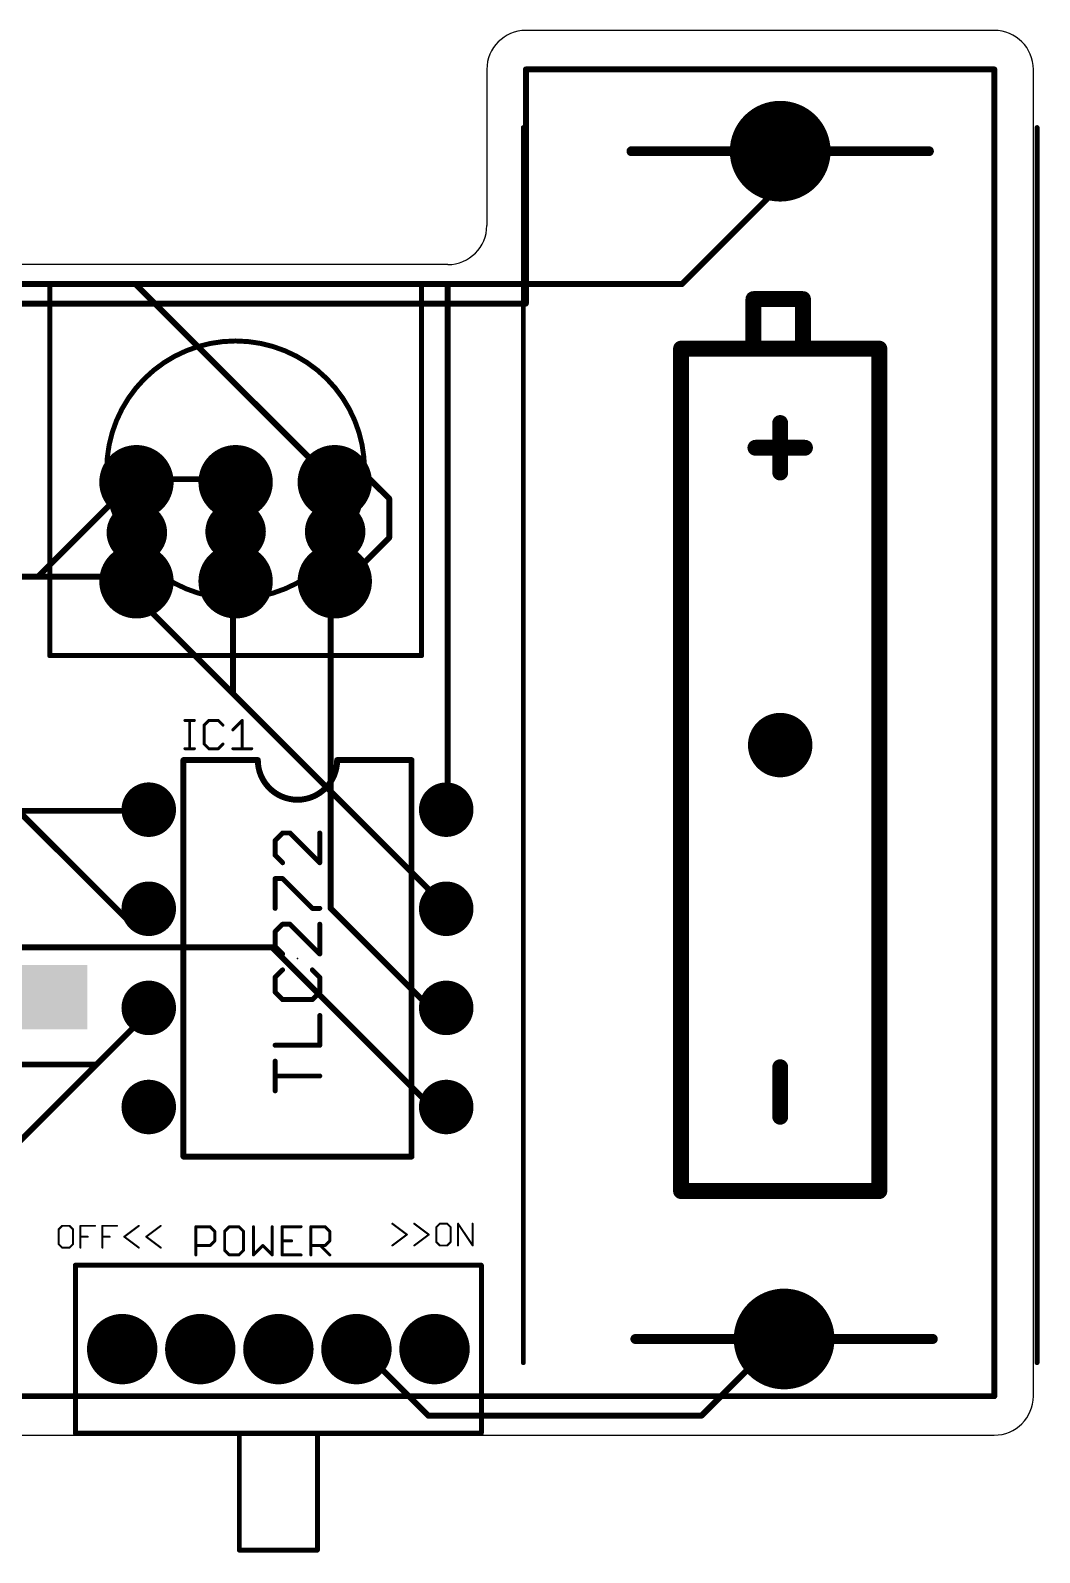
# Model space of a CAD drawing. Extents: x 0 to 63.2, y -3 to 36.
# Drawn here: x 37.31 to 63.16, y -3.01 to 36 of the extents above; entities that cross this region are included whole.
import ezdxf

# ---------------------------------------------------------------- set-up
doc = ezdxf.new("R2010")
doc.units = 0
for name, color, linetype in [('1', 22, 'CONTINUOUS'), ('16', 175, 'CONTINUOUS'), ('17', 82, 'CONTINUOUS'), ('18', 82, 'CONTINUOUS'), ('20', 7, 'CONTINUOUS'), ('21', 253, 'CONTINUOUS'), ('23', 7, 'CONTINUOUS'), ('25', 253, 'CONTINUOUS'), ('29', 253, 'CONTINUOUS'), ('30', 253, 'CONTINUOUS'), ('31', 253, 'CONTINUOUS'), ('41', 22, 'CONTINUOUS'), ('44', 253, 'CONTINUOUS'), ('51', 253, 'CONTINUOUS')]:
    doc.layers.add(name, color=color, linetype=linetype)

# ---------------------------------------------------------------- blocks, each defined once
blk = doc.blocks.new('ROUNDP')
at = {"const_width": 0.5}
blk.add_lwpolyline([(0, -0.25, 1), (0, 0.25, 1), (0, -0.25)], format="xyb", dxfattribs=at)
blk = doc.blocks.new('RECT')
blk.add_solid([(-0.5, -0.5), (0.5, -0.5), (-0.5, 0.5), (0.5, 0.5)])
blk = doc.blocks.new('ROUNDV')
at = {"const_width": 0.5}
blk.add_lwpolyline([(0, -0.25, 1), (0, 0.25, 1), (0, -0.25)], format="xyb", dxfattribs=at)

msp = doc.modelspace()

# ---------------------------------------------------------------- linework, layer by layer
at = {"layer": '1', "const_width": 0.1524}
for points in [[(62, 35), (50, 35)], [(50, 35), (50, 29)], [(62, 1), (62, 35)], [(57, 32.5), (56.515, 32.905)], [(57, 32.5), (54, 29.5)], [(48, 29.5), (31, 29.5)], [(54, 29.5), (48, 29.5)], [(48, 29.5), (48, 16.5)], [(50, 29), (1, 29)], [(37.5, 22), (40, 24.5)], [(40, 24.5), (40.025, 24.4225)], [(40.5, 24.5), (40.025, 24.4225)], [(40.5, 24.5), (42.5, 24.5)], [(42.5, 24.5), (42.565, 24.4225)], [(37.5, 22), (35.5, 22)], [(40, 22), (37.5, 22)], [(40, 22), (40.025, 21.8825)], [(40, 21.5), (40.025, 21.8825)], [(42.5, 21.5), (42.565, 21.8825)], [(40, 21.5), (42.5, 19)], [(42.5, 19), (42.5, 21.5)], [(42.5, 19), (47.5, 14)], [(48, 16.5), (47.96, 16.03)], [(47.5, 14), (47.5, 13.5)], [(47.5, 13.5), (47.96, 13.49)], [(40, 10.5), (40.34, 10.95)], [(40, 10.5), (39, 9.5)], [(39, 9.5), (35.5, 9.5)], [(1, 1), (62, 1)]]:
    msp.add_lwpolyline(points, dxfattribs=at)
at = {"layer": '1', "const_width": 0.0762}
for points in [[(50, 35.0381, 1), (50, 34.9619)], [(50.0381, 35, 1), (49.9619, 35)], [(62.0381, 35, 1), (61.9619, 35)], [(62, 34.9619, 1), (62, 35.0381)], [(56.5394, 32.9342, 1), (56.4906, 32.8758)], [(57.0269, 32.4731, 1), (56.9731, 32.5269)], [(56.9756, 32.4708, 1), (57.0244, 32.5292)], [(48, 29.5381, 1), (48, 29.4619)], [(48.0381, 29.5, 1), (47.9619, 29.5)], [(48, 29.4619, 1), (48, 29.5381)], [(53.9731, 29.5269, 1), (54.0269, 29.4731)], [(54, 29.4619, 1), (54, 29.5381)], [(49.9619, 29, 1), (50.0381, 29)], [(50, 28.9619, 1), (50, 29.0381)], [(40.0363, 24.5117, 1), (39.9637, 24.4883)], [(40.0269, 24.4731, 1), (39.9731, 24.5269)], [(40.5, 24.5381, 1), (40.5, 24.4619)], [(40.5061, 24.4624, 1), (40.4939, 24.5376)], [(42.5292, 24.5245, 1), (42.4708, 24.4755)], [(42.5, 24.4619, 1), (42.5, 24.5381)], [(40.0189, 24.4601, 1), (40.0311, 24.3849)], [(39.9887, 24.4108, 1), (40.0613, 24.4342)], [(42.5358, 24.398, 1), (42.5942, 24.447)], [(37.5, 22.0381, 1), (37.5, 21.9619)], [(37.4731, 22.0269, 1), (37.5269, 21.9731)], [(37.5, 21.9619, 1), (37.5, 22.0381)], [(40.0373, 22.0079, 1), (39.9627, 21.9921)], [(40.063, 21.88, 1), (39.987, 21.885)], [(39.9877, 21.8746, 1), (40.0623, 21.8904)], [(40, 21.9619, 1), (40, 22.0381)], [(42.6026, 21.8761, 1), (42.5274, 21.8889)], [(39.962, 21.5025, 1), (40.038, 21.4975)], [(40.0269, 21.5269, 1), (39.9731, 21.4731)], [(42.5381, 21.5, 1), (42.4619, 21.5)], [(42.4624, 21.5064, 1), (42.5376, 21.4936)], [(42.4619, 19, 1), (42.5381, 19)], [(42.5269, 19.0269, 1), (42.4731, 18.9731)], [(42.4731, 18.9731, 1), (42.5269, 19.0269)], [(47.9619, 16.5, 1), (48.0381, 16.5)], [(48.038, 16.4968, 1), (47.962, 16.5032)], [(47.922, 16.0332, 1), (47.998, 16.0268)], [(47.5381, 14, 1), (47.4619, 14)], [(47.4731, 13.9731, 1), (47.5269, 14.0269)], [(47.5008, 13.5381, 1), (47.4992, 13.4619)], [(47.4619, 13.5, 1), (47.5381, 13.5)], [(47.9592, 13.4519, 1), (47.9608, 13.5281)], [(40.3704, 10.927, 1), (40.3096, 10.973)], [(39.9696, 10.523, 1), (40.0304, 10.477)], [(40.0269, 10.4731, 1), (39.9731, 10.5269)], [(38.9731, 9.5269, 1), (39.0269, 9.4731)], [(39, 9.4619, 1), (39, 9.5381)], [(61.9619, 1, 1), (62.0381, 1)], [(62, 0.9619, 1), (62, 1.0381)]]:
    msp.add_lwpolyline(points, format="xyb", dxfattribs=at)
at = {"layer": '16', "const_width": 0.1524}
for points in [[(62, 35), (50, 35)], [(50, 35), (50, 29)], [(62, 1), (62, 35)], [(40, 29.5), (27.5, 29.5)], [(44.5, 25), (40, 29.5)], [(50, 29), (1, 29)], [(45, 24.5), (44.5, 25)], [(44.5, 25), (45.5, 25)], [(44.5, 25), (45.105, 24.4225)], [(45.5, 25), (46.5, 24)], [(45, 24.5), (45.105, 24.4225)], [(46.5, 24), (46.5, 23)], [(46.5, 23), (45.5, 22)], [(45, 21.5), (45.105, 21.8825)], [(45.5, 22), (45.105, 21.8825)], [(45, 21.5), (45, 13.5)], [(40, 13), (37, 16)], [(37, 16), (40, 16)], [(40, 16), (40.34, 16.03)], [(40, 13), (40.34, 13.49)], [(45, 13.5), (47.5, 11)], [(43.5, 12.5), (19, 12.5)], [(47.5, 8.5), (43.5, 12.5)], [(40, 10.5), (40.34, 10.95)], [(47.5, 11), (47.96, 10.95)], [(40, 10.5), (31, 1.5)], [(47.5, 8.5), (47.96, 8.41)], [(56.5, 2.5), (54.5, 0.5)], [(56.5, 2.5), (56.615, 2.465)], [(46, 2), (45.66, 2.205)], [(47.5, 0.5), (46, 2)], [(1, 1), (62, 1)], [(54.5, 0.5), (47.5, 0.5)]]:
    msp.add_lwpolyline(points, dxfattribs=at)
at = {"layer": '16', "const_width": 0.0762}
for points in [[(50, 35.0381, 1), (50, 34.9619)], [(50.0381, 35, 1), (49.9619, 35)], [(62.0381, 35, 1), (61.9619, 35)], [(62, 34.9619, 1), (62, 35.0381)], [(40.0269, 29.5269, 1), (39.9731, 29.4731)], [(40, 29.4619, 1), (40, 29.5381)], [(49.9619, 29, 1), (50.0381, 29)], [(50, 28.9619, 1), (50, 29.0381)], [(44.5, 25.0381, 1), (44.5, 24.9619)], [(44.5263, 25.0276, 1), (44.4737, 24.9724)], [(44.5269, 25.0269, 1), (44.4731, 24.9731)], [(44.4731, 24.9731, 1), (44.5269, 25.0269)], [(45.5269, 25.0269, 1), (45.4731, 24.9731)], [(45.5, 24.9619, 1), (45.5, 25.0381)], [(45.0226, 24.5307, 1), (44.9774, 24.4693)], [(44.9731, 24.4731, 1), (45.0269, 24.5269)], [(45.0787, 24.3949, 1), (45.1313, 24.4501)], [(45.0824, 24.3918, 1), (45.1276, 24.4532)], [(46.5381, 24, 1), (46.4619, 24)], [(46.4731, 23.9731, 1), (46.5269, 24.0269)], [(46.4619, 23, 1), (46.5381, 23)], [(46.5269, 22.9731, 1), (46.4731, 23.0269)], [(45.0941, 21.919, 1), (45.1159, 21.846)], [(45.1417, 21.8724, 1), (45.0683, 21.8926)], [(45.4731, 22.0269, 1), (45.5269, 21.9731)], [(45.5109, 21.9635, 1), (45.4891, 22.0365)], [(45.0381, 21.5, 1), (44.9619, 21.5)], [(44.9633, 21.5101, 1), (45.0367, 21.4899)], [(39.9967, 16.038, 1), (40.0033, 15.962)], [(40, 15.9619, 1), (40, 16.0381)], [(40.3433, 15.992, 1), (40.3367, 16.068)], [(40.3713, 13.4683, 1), (40.3087, 13.5117)], [(44.9619, 13.5, 1), (45.0381, 13.5)], [(45.0269, 13.5269, 1), (44.9731, 13.4731)], [(39.9687, 13.0217, 1), (40.0313, 12.9783)], [(39.9731, 12.9731, 1), (40.0269, 13.0269)], [(43.5269, 12.5269, 1), (43.4731, 12.4731)], [(43.5, 12.4619, 1), (43.5, 12.5381)], [(40.3704, 10.927, 1), (40.3096, 10.973)], [(47.5041, 11.0379, 1), (47.4959, 10.9621)], [(47.4731, 10.9731, 1), (47.5269, 11.0269)], [(47.9559, 10.9121, 1), (47.9641, 10.9879)], [(39.9696, 10.523, 1), (40.0304, 10.477)], [(40.0269, 10.4731, 1), (39.9731, 10.5269)], [(47.5073, 8.5374, 1), (47.4927, 8.4626)], [(47.4731, 8.4731, 1), (47.5269, 8.5269)], [(47.9527, 8.3726, 1), (47.9673, 8.4474)], [(56.5111, 2.5364, 1), (56.4889, 2.4636)], [(56.5269, 2.4731, 1), (56.4731, 2.5269)], [(56.6039, 2.4286, 1), (56.6261, 2.5014)], [(45.6797, 2.2376, 1), (45.6403, 2.1724)], [(46.0269, 2.0269, 1), (45.9731, 1.9731)], [(45.9803, 1.9674, 1), (46.0197, 2.0326)], [(61.9619, 1, 1), (62.0381, 1)], [(62, 0.9619, 1), (62, 1.0381)], [(47.5, 0.5381, 1), (47.5, 0.4619)], [(47.4731, 0.4731, 1), (47.5269, 0.5269)], [(54.4731, 0.5269, 1), (54.5269, 0.4731)], [(54.5, 0.4619, 1), (54.5, 0.5381)]]:
    msp.add_lwpolyline(points, format="xyb", dxfattribs=at)
at = {"layer": '20'}
for p, q in [((62, 36), (50, 36)), ((49, 35), (49, 31)), ((63, 1), (63, 35)), ((48, 30), (1, 30)), ((1, 0), (62, 0))]:
    msp.add_line(p, q, dxfattribs=at)
msp.add_circle((56.515, 17.685), 0.762, dxfattribs=at)
for centre, start, end in [((50, 35), 90, 180), ((62, 35), 0, 90), ((48, 31), 270, 0), ((62, 1), 270, 0)]:
    msp.add_arc(centre, 1, start, end, dxfattribs=at)
at = {"layer": '21'}
for points, const_width in [([(37.8343, 29.5025, 1), (37.7707, 29.5025)], 0.0635), ([(37.8025, 29.5343, 1), (37.8025, 29.4708)], 0.0635), ([(47.3593, 29.5025, 1), (47.2957, 29.5025)], 0.0635), ([(47.3275, 29.4708, 1), (47.3275, 29.5343)], 0.0635), ([(55.8292, 29.2166, 1), (55.8292, 29.0134)], 0.2032), ([(55.9308, 29.115, 1), (55.7276, 29.115)], 0.2032), ([(57.2008, 29.115, 1), (56.9976, 29.115)], 0.2032), ([(57.0992, 29.0134, 1), (57.0992, 29.2166)], 0.2032), ([(42.565, 21.438, 1), (42.565, 28.042, 1), (42.565, 21.438)], 0.127), ([(53.975, 27.9466, 1), (53.975, 27.7434)], 0.2032), ([(54.0766, 27.845, 1), (53.8734, 27.845)], 0.2032), ([(55.8292, 27.9466, 1), (55.8292, 27.7434)], 0.2032), ([(55.7276, 27.845, 1), (55.9308, 27.845)], 0.2032), ([(55.8292, 27.7434, 1), (55.8292, 27.9466)], 0.2032), ([(57.0992, 27.9466, 1), (57.0992, 27.7434)], 0.2032), ([(56.9976, 27.845, 1), (57.2008, 27.845)], 0.2032), ([(57.0992, 27.7434, 1), (57.0992, 27.9466)], 0.2032), ([(59.1566, 27.845, 1), (58.9534, 27.845)], 0.2032), ([(59.055, 27.7434, 1), (59.055, 27.9466)], 0.2032), ([(56.6166, 25.94, 1), (56.4134, 25.94)], 0.2032), ([(55.88, 25.4066, 1), (55.88, 25.2034)], 0.2032), ([(57.15, 25.2034, 1), (57.15, 25.4066)], 0.2032), ([(56.4134, 24.67, 1), (56.6166, 24.67)], 0.2032), ([(37.7707, 19.9775, 1), (37.8343, 19.9775)], 0.0635), ([(37.8025, 20.0093, 1), (37.8025, 19.9458)], 0.0635), ([(47.2957, 19.9775, 1), (47.3593, 19.9775)], 0.0635), ([(47.3275, 19.9458, 1), (47.3275, 20.0093)], 0.0635), ([(41.2671, 17.3, 1), (41.1909, 17.3)], 0.0762), ([(41.229, 17.3381, 1), (41.229, 17.2619)], 0.0762), ([(43.134, 17.3, 1), (45.166, 17.3)], 0.1524), ([(43.1721, 17.3, 1), (43.0959, 17.3)], 0.0762), ([(43.134, 17.2619, 1), (43.134, 17.3381)], 0.0762), ([(45.166, 17.3381, 1), (45.166, 17.2619)], 0.0762), ([(45.2041, 17.3, 1), (45.1279, 17.3)], 0.0762), ([(47.1091, 17.3, 1), (47.0329, 17.3)], 0.0762), ([(47.071, 17.2619, 1), (47.071, 17.3381)], 0.0762), ([(56.6166, 9.43, 1), (56.4134, 9.43)], 0.2032), ([(56.4134, 8.16, 1), (56.6166, 8.16)], 0.2032), ([(41.229, 7.1781, 1), (41.229, 7.1019)], 0.0762), ([(41.1909, 7.14, 1), (41.2671, 7.14)], 0.0762), ([(47.0329, 7.14, 1), (47.1091, 7.14)], 0.0762), ([(47.071, 7.1019, 1), (47.071, 7.1781)], 0.0762), ([(53.975, 6.3566, 1), (53.975, 6.1534)], 0.2032), ([(53.8734, 6.255, 1), (54.0766, 6.255)], 0.2032), ([(58.9534, 6.255, 1), (59.1566, 6.255)], 0.2032), ([(59.055, 6.1534, 1), (59.055, 6.3566)], 0.2032)]:
    msp.add_lwpolyline(points, format="xyb", dxfattribs=dict(at, const_width=const_width))
for points, const_width in [([(47.3275, 29.5025), (37.8025, 29.5025)], 0.127), ([(37.8025, 29.5025), (37.8025, 19.9775)], 0.127), ([(47.3275, 19.9775), (47.3275, 29.5025)], 0.127), ([(57.0992, 29.115), (55.8292, 29.115)], 0.4064), ([(55.8292, 29.115), (55.8292, 27.845)], 0.4064), ([(57.0992, 27.845), (57.0992, 29.115)], 0.4064), ([(55.8292, 27.845), (53.975, 27.845)], 0.4064), ([(53.975, 27.845), (53.975, 6.255)], 0.4064), ([(57.0992, 27.845), (55.8292, 27.845)], 0.4064), ([(59.055, 27.845), (57.0992, 27.845)], 0.4064), ([(59.055, 6.255), (59.055, 27.845)], 0.4064), ([(56.515, 24.67), (56.515, 25.94)], 0.4064), ([(57.15, 25.305), (55.88, 25.305)], 0.4064), ([(37.8025, 19.9775), (47.3275, 19.9775)], 0.127), ([(41.229, 17.3), (41.229, 7.14)], 0.1524), ([(41.229, 17.3), (43.134, 17.3)], 0.1524), ([(47.071, 17.3), (45.166, 17.3)], 0.1524), ([(47.071, 7.14), (47.071, 17.3)], 0.1524), ([(56.515, 8.16), (56.515, 9.43)], 0.4064), ([(47.071, 7.14), (41.229, 7.14)], 0.1524), ([(53.975, 6.255), (59.055, 6.255)], 0.4064)]:
    msp.add_lwpolyline(points, dxfattribs=dict(at, const_width=const_width))
at = {"layer": '23'}
for p in [(42.565, 24.74), (56.515, 17.685), (44.15, 12.22), (39.66, 2.205)]:
    msp.add_point(p, dxfattribs=at)
at = {"layer": '25'}
for points, const_width in [([(41.2671, 18.3165), (41.5086, 18.3165)], 0.0762), ([(41.3878, 17.5921), (41.3878, 18.3165)], 0.0762), ([(41.8789, 18.3165), (41.7582, 18.1958)], 0.0762), ([(42.1204, 18.3165), (41.8789, 18.3165)], 0.0762), ([(42.2411, 18.1958), (42.1204, 18.3165)], 0.0762), ([(42.4948, 18.075), (42.7363, 18.3165)], 0.0762), ([(42.7363, 18.3165), (42.7363, 17.5921)], 0.0762), ([(41.7582, 18.1958), (41.7582, 17.7128)], 0.0762), ([(41.2671, 17.5921), (41.5086, 17.5921)], 0.0762), ([(41.7582, 17.7128), (41.8789, 17.5921)], 0.0762), ([(41.8789, 17.5921), (42.1204, 17.5921)], 0.0762), ([(42.1204, 17.5921), (42.2411, 17.7128)], 0.0762), ([(42.4948, 17.5921), (42.9778, 17.5921)], 0.0762), ([(43.7682, 15.4327), (43.5775, 15.2421)], 0.127), ([(43.5775, 15.2421), (43.5775, 14.8608)], 0.127), ([(43.9589, 15.4327), (43.7682, 15.4327)], 0.127), ([(44.7215, 14.6701), (43.9589, 15.4327)], 0.127), ([(44.7215, 15.4327), (44.7215, 14.6701)], 0.127), ([(43.5775, 14.8608), (43.7682, 14.6701)], 0.127), ([(43.5775, 13.5007), (43.5775, 14.2633)], 0.127), ([(43.5775, 14.2633), (43.7682, 14.2633)], 0.127), ([(43.7682, 14.2633), (44.5308, 13.5007)], 0.127), ([(44.5308, 13.5007), (44.7215, 13.5007)], 0.127), ([(43.7682, 13.0939), (43.5775, 12.9033)], 0.127), ([(43.5775, 12.9033), (43.5775, 12.522)], 0.127), ([(43.9589, 13.0939), (43.7682, 13.0939)], 0.127), ([(44.7215, 12.3313), (43.9589, 13.0939)], 0.127), ([(44.7215, 13.0939), (44.7215, 12.3313)], 0.127), ([(43.5775, 12.522), (43.7682, 12.3313)], 0.127), ([(43.7682, 11.9245), (43.5775, 11.7339)], 0.127), ([(43.5775, 11.7339), (43.5775, 11.3526)], 0.127), ([(44.7215, 11.7339), (44.5308, 11.9245)], 0.127), ([(44.7215, 11.3526), (44.7215, 11.7339)], 0.127), ([(43.5775, 11.3526), (43.7682, 11.1619)], 0.127), ([(44.5308, 11.1619), (44.7215, 11.3526)], 0.127), ([(43.7682, 11.1619), (44.5308, 11.1619)], 0.127), ([(44.7215, 9.9925), (44.7215, 10.7552)], 0.127), ([(43.5775, 9.9925), (44.7215, 9.9925)], 0.127), ([(43.5775, 8.8231), (43.5775, 9.5858)], 0.127), ([(44.7215, 9.2044), (43.5775, 9.2044)], 0.127), ([(38.1221, 5.3649), (38.0288, 5.2717)], 0.0508), ([(38.0288, 5.2717), (38.0288, 4.8988)], 0.0508), ([(38.3085, 5.3649), (38.1221, 5.3649)], 0.0508), ([(38.4017, 5.2717), (38.3085, 5.3649)], 0.0508), ([(38.4017, 4.8988), (38.4017, 5.2717)], 0.0508), ([(38.5902, 4.8056), (38.5902, 5.3649)], 0.0508), ([(38.5902, 5.3649), (38.963, 5.3649)], 0.0508), ([(38.5902, 5.0852), (38.7766, 5.0852)], 0.0508), ([(39.1515, 4.8056), (39.1515, 5.3649)], 0.0508), ([(39.1515, 5.3649), (39.5243, 5.3649)], 0.0508), ([(39.1515, 5.0852), (39.3379, 5.0852)], 0.0508), ([(40.0856, 5.3649), (39.7128, 5.0852)], 0.0508), ([(39.7128, 5.0852), (40.0856, 4.8056)], 0.0508), ([(40.6469, 5.3649), (40.2741, 5.0852)], 0.0508), ([(40.2741, 5.0852), (40.6469, 4.8056)], 0.0508), ([(41.5481, 4.6181), (41.5481, 5.3425)], 0.0762), ([(41.5481, 5.3425), (41.9103, 5.3425)], 0.0762), ([(41.9103, 5.3425), (42.031, 5.2218)], 0.0762), ([(42.031, 5.2218), (42.031, 4.9803)], 0.0762), ([(42.4055, 5.3425), (42.2847, 5.2218)], 0.0762), ([(42.2847, 5.2218), (42.2847, 4.7388)], 0.0762), ([(42.6469, 5.3425), (42.4055, 5.3425)], 0.0762), ([(42.7677, 5.2218), (42.6469, 5.3425)], 0.0762), ([(42.7677, 4.7388), (42.7677, 5.2218)], 0.0762), ([(43.0214, 5.3425), (43.0214, 4.6181)], 0.0762), ([(43.5043, 4.6181), (43.5043, 5.3425)], 0.0762), ([(44.2409, 5.3425), (43.758, 5.3425)], 0.0762), ([(43.758, 5.3425), (43.758, 4.6181)], 0.0762), ([(44.4946, 4.6181), (44.4946, 5.3425)], 0.0762), ([(44.4946, 5.3425), (44.8568, 5.3425)], 0.0762), ([(44.8568, 5.3425), (44.9776, 5.2218)], 0.0762), ([(44.9776, 5.2218), (44.9776, 4.9803)], 0.0762), ([(46.5802, 5.4199), (46.953, 5.1402)], 0.0508), ([(46.953, 5.1402), (46.5802, 4.8606)], 0.0508), ([(47.1415, 5.4199), (47.5143, 5.1402)], 0.0508), ([(47.5143, 5.1402), (47.1415, 4.8606)], 0.0508), ([(47.796, 5.4199), (47.7028, 5.3267)], 0.0508), ([(47.7028, 5.3267), (47.7028, 4.9538)], 0.0508), ([(47.9824, 5.4199), (47.796, 5.4199)], 0.0508), ([(48.0756, 5.3267), (47.9824, 5.4199)], 0.0508), ([(48.0756, 4.9538), (48.0756, 5.3267)], 0.0508), ([(48.2641, 4.8606), (48.2641, 5.4199)], 0.0508), ([(48.2641, 5.4199), (48.6369, 4.8606)], 0.0508), ([(48.6369, 4.8606), (48.6369, 5.4199)], 0.0508), ([(38.0288, 4.8988), (38.1221, 4.8056)], 0.0508), ([(38.1221, 4.8056), (38.3085, 4.8056)], 0.0508), ([(38.3085, 4.8056), (38.4017, 4.8988)], 0.0508), ([(41.9103, 4.8596), (41.5481, 4.8596)], 0.0762), ([(42.031, 4.9803), (41.9103, 4.8596)], 0.0762), ([(42.2847, 4.7388), (42.4055, 4.6181)], 0.0762), ([(42.6469, 4.6181), (42.7677, 4.7388)], 0.0762), ([(43.0214, 4.6181), (43.2628, 4.8596)], 0.0762), ([(43.2628, 4.8596), (43.5043, 4.6181)], 0.0762), ([(43.758, 4.9803), (43.9995, 4.9803)], 0.0762), ([(44.8568, 4.8596), (44.4946, 4.8596)], 0.0762), ([(44.7361, 4.8596), (44.9776, 4.6181)], 0.0762), ([(44.9776, 4.9803), (44.8568, 4.8596)], 0.0762), ([(47.7028, 4.9538), (47.796, 4.8606)], 0.0508), ([(47.796, 4.8606), (47.9824, 4.8606)], 0.0508), ([(47.9824, 4.8606), (48.0756, 4.9538)], 0.0508), ([(48.86, 4.355), (38.46, 4.355)], 0.127), ([(38.46, 4.355), (38.46, 0.055)], 0.127), ([(42.4055, 4.6181), (42.6469, 4.6181)], 0.0762), ([(43.758, 4.6181), (44.2409, 4.6181)], 0.0762), ([(48.86, 0.055), (48.86, 4.355)], 0.127), ([(38.46, 0.055), (42.66, 0.055)], 0.127), ([(42.66, 0.055), (44.66, 0.055)], 0.127), ([(42.66, 0.055), (42.66, -2.945)], 0.127), ([(44.66, 0.055), (48.86, 0.055)], 0.127), ([(44.66, -2.945), (44.66, 0.055)], 0.127), ([(42.66, -2.945), (44.66, -2.945)], 0.127)]:
    msp.add_lwpolyline(points, dxfattribs=dict(at, const_width=const_width))
for points, const_width in [([(41.2671, 18.3356, 1), (41.2671, 18.2975)], 0.0381), ([(41.4069, 18.3165, 1), (41.3688, 18.3165)], 0.0381), ([(41.5086, 18.2975, 1), (41.5086, 18.3356)], 0.0381), ([(41.8789, 18.3356, 1), (41.8789, 18.2975)], 0.0381), ([(41.8924, 18.303, 1), (41.8654, 18.33)], 0.0381), ([(42.1339, 18.33, 1), (42.1069, 18.303)], 0.0381), ([(42.1204, 18.2975, 1), (42.1204, 18.3356)], 0.0381), ([(42.7553, 18.3165, 1), (42.7172, 18.3165)], 0.0381), ([(42.7498, 18.303, 1), (42.7228, 18.33)], 0.0381), ([(41.7772, 18.1958, 1), (41.7391, 18.1958)], 0.0381), ([(41.7447, 18.2093, 1), (41.7717, 18.1823)], 0.0381), ([(42.2277, 18.1823, 1), (42.2546, 18.2093)], 0.0381), ([(42.4813, 18.0885, 1), (42.5083, 18.0616)], 0.0381), ([(41.2671, 17.6112, 1), (41.2671, 17.5731)], 0.0381), ([(41.3688, 17.5921, 1), (41.4069, 17.5921)], 0.0381), ([(41.5086, 17.5731, 1), (41.5086, 17.6112)], 0.0381), ([(41.7717, 17.7263, 1), (41.7447, 17.6994)], 0.0381), ([(41.7391, 17.7128, 1), (41.7772, 17.7128)], 0.0381), ([(41.8789, 17.6112, 1), (41.8789, 17.5731)], 0.0381), ([(41.8654, 17.5786, 1), (41.8924, 17.6056)], 0.0381), ([(42.1069, 17.6056, 1), (42.1339, 17.5786)], 0.0381), ([(42.1204, 17.5731, 1), (42.1204, 17.6112)], 0.0381), ([(42.2546, 17.6994, 1), (42.2277, 17.7263)], 0.0381), ([(42.4948, 17.6112, 1), (42.4948, 17.5731)], 0.0381), ([(42.7172, 17.5921, 1), (42.7553, 17.5921)], 0.0381), ([(42.9778, 17.5731, 1), (42.9778, 17.6112)], 0.0381), ([(43.6093, 15.2421, 1), (43.5458, 15.2421)], 0.0635), ([(43.5551, 15.2645, 1), (43.6, 15.2196)], 0.0635), ([(43.7682, 15.4645, 1), (43.7682, 15.401)], 0.0635), ([(43.7906, 15.4103, 1), (43.7457, 15.4552)], 0.0635), ([(43.9813, 15.4552, 1), (43.9364, 15.4103)], 0.0635), ([(43.9589, 15.401, 1), (43.9589, 15.4645)], 0.0635), ([(44.7533, 15.4327, 1), (44.6897, 15.4327)], 0.0635), ([(43.5458, 14.8608, 1), (43.6093, 14.8608)], 0.0635), ([(43.6, 14.8832, 1), (43.5551, 14.8383)], 0.0635), ([(43.7457, 14.6476, 1), (43.7906, 14.6925)], 0.0635), ([(44.6897, 14.6701, 1), (44.7533, 14.6701)], 0.0635), ([(44.699, 14.6476, 1), (44.744, 14.6925)], 0.0635), ([(43.6093, 14.2633, 1), (43.5458, 14.2633)], 0.0635), ([(43.5775, 14.2951, 1), (43.5775, 14.2316)], 0.0635), ([(43.7906, 14.2858, 1), (43.7457, 14.2409)], 0.0635), ([(43.7682, 14.2316, 1), (43.7682, 14.2951)], 0.0635), ([(43.5458, 13.5007, 1), (43.6093, 13.5007)], 0.0635), ([(44.5308, 13.5324, 1), (44.5308, 13.4689)], 0.0635), ([(44.5084, 13.4782, 1), (44.5533, 13.5231)], 0.0635), ([(44.7215, 13.4689, 1), (44.7215, 13.5324)], 0.0635), ([(43.6093, 12.9033, 1), (43.5458, 12.9033)], 0.0635), ([(43.5551, 12.9257, 1), (43.6, 12.8808)], 0.0635), ([(43.7682, 13.1257, 1), (43.7682, 13.0622)], 0.0635), ([(43.7906, 13.0715, 1), (43.7457, 13.1164)], 0.0635), ([(43.9813, 13.1164, 1), (43.9364, 13.0715)], 0.0635), ([(43.9589, 13.0622, 1), (43.9589, 13.1257)], 0.0635), ([(44.7533, 13.0939, 1), (44.6897, 13.0939)], 0.0635), ([(43.5458, 12.522, 1), (43.6093, 12.522)], 0.0635), ([(43.6, 12.5444, 1), (43.5551, 12.4995)], 0.0635), ([(43.7457, 12.3088, 1), (43.7906, 12.3537)], 0.0635), ([(44.6897, 12.3313, 1), (44.7533, 12.3313)], 0.0635), ([(44.699, 12.3088, 1), (44.744, 12.3537)], 0.0635), ([(43.6093, 11.7339, 1), (43.5458, 11.7339)], 0.0635), ([(43.5551, 11.7563, 1), (43.6, 11.7114)], 0.0635), ([(43.7906, 11.9021, 1), (43.7457, 11.947)], 0.0635), ([(44.5533, 11.947, 1), (44.5084, 11.9021)], 0.0635), ([(44.7533, 11.7339, 1), (44.6897, 11.7339)], 0.0635), ([(44.699, 11.7114, 1), (44.744, 11.7563)], 0.0635), ([(43.5458, 11.3526, 1), (43.6093, 11.3526)], 0.0635), ([(43.6, 11.375, 1), (43.5551, 11.3301)], 0.0635), ([(44.6897, 11.3526, 1), (44.7533, 11.3526)], 0.0635), ([(44.744, 11.3301, 1), (44.699, 11.375)], 0.0635), ([(43.7682, 11.1936, 1), (43.7682, 11.1301)], 0.0635), ([(43.7457, 11.1394, 1), (43.7906, 11.1843)], 0.0635), ([(44.5084, 11.1843, 1), (44.5533, 11.1394)], 0.0635), ([(44.5308, 11.1301, 1), (44.5308, 11.1936)], 0.0635), ([(44.7533, 10.7552, 1), (44.6897, 10.7552)], 0.0635), ([(43.5775, 10.0243, 1), (43.5775, 9.9607)], 0.0635), ([(44.6897, 9.9925, 1), (44.7533, 9.9925)], 0.0635), ([(44.7215, 9.9607, 1), (44.7215, 10.0243)], 0.0635), ([(43.6093, 9.5858, 1), (43.5458, 9.5858)], 0.0635), ([(43.5775, 9.2362, 1), (43.5775, 9.1727)], 0.0635), ([(44.7215, 9.1727, 1), (44.7215, 9.2362)], 0.0635), ([(43.5458, 8.8231, 1), (43.6093, 8.8231)], 0.0635), ([(38.0415, 5.2717, 1), (38.0161, 5.2717)], 0.0254), ([(38.0199, 5.2806, 1), (38.0378, 5.2627)], 0.0254), ([(38.1221, 5.3776, 1), (38.1221, 5.3522)], 0.0254), ([(38.131, 5.3559, 1), (38.1131, 5.3739)], 0.0254), ([(38.3175, 5.3739, 1), (38.2995, 5.3559)], 0.0254), ([(38.3085, 5.3522, 1), (38.3085, 5.3776)], 0.0254), ([(38.4144, 5.2717, 1), (38.389, 5.2717)], 0.0254), ([(38.3927, 5.2627, 1), (38.4107, 5.2806)], 0.0254), ([(38.6029, 5.3649, 1), (38.5775, 5.3649)], 0.0254), ([(38.5902, 5.3776, 1), (38.5902, 5.3522)], 0.0254), ([(38.5902, 5.0979, 1), (38.5902, 5.0725)], 0.0254), ([(38.7766, 5.0725, 1), (38.7766, 5.0979)], 0.0254), ([(38.963, 5.3522, 1), (38.963, 5.3776)], 0.0254), ([(39.1642, 5.3649, 1), (39.1388, 5.3649)], 0.0254), ([(39.1515, 5.3776, 1), (39.1515, 5.3522)], 0.0254), ([(39.1515, 5.0979, 1), (39.1515, 5.0725)], 0.0254), ([(39.3379, 5.0725, 1), (39.3379, 5.0979)], 0.0254), ([(39.5243, 5.3522, 1), (39.5243, 5.3776)], 0.0254), ([(39.7204, 5.0954, 1), (39.7052, 5.0751)], 0.0254), ([(39.7052, 5.0954, 1), (39.7204, 5.0751)], 0.0254), ([(40.0932, 5.3547, 1), (40.078, 5.375)], 0.0254), ([(40.2817, 5.0954, 1), (40.2665, 5.0751)], 0.0254), ([(40.2665, 5.0954, 1), (40.2817, 5.0751)], 0.0254), ([(40.6546, 5.3547, 1), (40.6393, 5.375)], 0.0254), ([(41.5481, 5.3616, 1), (41.5481, 5.3235)], 0.0381), ([(41.5672, 5.3425, 1), (41.5291, 5.3425)], 0.0381), ([(41.9238, 5.356, 1), (41.8968, 5.329)], 0.0381), ([(41.9103, 5.3235, 1), (41.9103, 5.3616)], 0.0381), ([(42.0501, 5.2218, 1), (42.012, 5.2218)], 0.0381), ([(42.0176, 5.2083, 1), (42.0445, 5.2353)], 0.0381), ([(42.2713, 5.2353, 1), (42.2982, 5.2083)], 0.0381), ([(42.3038, 5.2218, 1), (42.2657, 5.2218)], 0.0381), ([(42.4055, 5.3616, 1), (42.4055, 5.3235)], 0.0381), ([(42.4189, 5.329, 1), (42.392, 5.356)], 0.0381), ([(42.6604, 5.356, 1), (42.6335, 5.329)], 0.0381), ([(42.6469, 5.3235, 1), (42.6469, 5.3616)], 0.0381), ([(42.7867, 5.2218, 1), (42.7486, 5.2218)], 0.0381), ([(42.7542, 5.2083, 1), (42.7811, 5.2353)], 0.0381), ([(43.0404, 5.3425, 1), (43.0023, 5.3425)], 0.0381), ([(43.5234, 5.3425, 1), (43.4853, 5.3425)], 0.0381), ([(43.758, 5.3616, 1), (43.758, 5.3235)], 0.0381), ([(43.777, 5.3425, 1), (43.7389, 5.3425)], 0.0381), ([(44.2409, 5.3235, 1), (44.2409, 5.3616)], 0.0381), ([(44.4946, 5.3616, 1), (44.4946, 5.3235)], 0.0381), ([(44.5137, 5.3425, 1), (44.4756, 5.3425)], 0.0381), ([(44.8703, 5.356, 1), (44.8434, 5.329)], 0.0381), ([(44.8568, 5.3235, 1), (44.8568, 5.3616)], 0.0381), ([(44.9966, 5.2218, 1), (44.9585, 5.2218)], 0.0381), ([(44.9641, 5.2083, 1), (44.991, 5.2353)], 0.0381), ([(46.5878, 5.43, 1), (46.5725, 5.4097)], 0.0254), ([(46.9606, 5.1301, 1), (46.9454, 5.1504)], 0.0254), ([(46.9454, 5.1301, 1), (46.9606, 5.1504)], 0.0254), ([(47.1491, 5.43, 1), (47.1338, 5.4097)], 0.0254), ([(47.5219, 5.1301, 1), (47.5067, 5.1504)], 0.0254), ([(47.5067, 5.1301, 1), (47.5219, 5.1504)], 0.0254), ([(47.7155, 5.3267, 1), (47.6901, 5.3267)], 0.0254), ([(47.6938, 5.3356, 1), (47.7118, 5.3177)], 0.0254), ([(47.796, 5.4326, 1), (47.796, 5.4072)], 0.0254), ([(47.805, 5.4109, 1), (47.787, 5.4289)], 0.0254), ([(47.9914, 5.4289, 1), (47.9734, 5.4109)], 0.0254), ([(47.9824, 5.4072, 1), (47.9824, 5.4326)], 0.0254), ([(48.0883, 5.3267, 1), (48.0629, 5.3267)], 0.0254), ([(48.0666, 5.3177, 1), (48.0846, 5.3356)], 0.0254), ([(48.2768, 5.4199, 1), (48.2514, 5.4199)], 0.0254), ([(48.2746, 5.4269, 1), (48.2535, 5.4128)], 0.0254), ([(48.6496, 5.4199, 1), (48.6242, 5.4199)], 0.0254), ([(38.0161, 4.8988, 1), (38.0415, 4.8988)], 0.0254), ([(38.0378, 4.9078, 1), (38.0199, 4.8898)], 0.0254), ([(38.1221, 4.8183, 1), (38.1221, 4.7929)], 0.0254), ([(38.1131, 4.7966, 1), (38.131, 4.8146)], 0.0254), ([(38.2995, 4.8146, 1), (38.3175, 4.7966)], 0.0254), ([(38.3085, 4.7929, 1), (38.3085, 4.8183)], 0.0254), ([(38.389, 4.8988, 1), (38.4144, 4.8988)], 0.0254), ([(38.4107, 4.8898, 1), (38.3927, 4.9078)], 0.0254), ([(38.5775, 4.8056, 1), (38.6029, 4.8056)], 0.0254), ([(39.1388, 4.8056, 1), (39.1642, 4.8056)], 0.0254), ([(40.078, 4.7954, 1), (40.0932, 4.8158)], 0.0254), ([(40.6393, 4.7954, 1), (40.6546, 4.8158)], 0.0254), ([(41.5481, 4.8786, 1), (41.5481, 4.8405)], 0.0381), ([(41.8968, 4.873, 1), (41.9238, 4.8461)], 0.0381), ([(41.9103, 4.8405, 1), (41.9103, 4.8786)], 0.0381), ([(42.012, 4.9803, 1), (42.0501, 4.9803)], 0.0381), ([(42.0445, 4.9668, 1), (42.0176, 4.9938)], 0.0381), ([(42.2982, 4.7523, 1), (42.2713, 4.7254)], 0.0381), ([(42.2657, 4.7388, 1), (42.3038, 4.7388)], 0.0381), ([(42.7486, 4.7388, 1), (42.7867, 4.7388)], 0.0381), ([(42.7811, 4.7254, 1), (42.7542, 4.7523)], 0.0381), ([(43.2763, 4.873, 1), (43.2494, 4.8461)], 0.0381), ([(43.2763, 4.8461, 1), (43.2494, 4.873)], 0.0381), ([(43.758, 4.9994, 1), (43.758, 4.9613)], 0.0381), ([(43.9995, 4.9613, 1), (43.9995, 4.9994)], 0.0381), ([(44.4946, 4.8786, 1), (44.4946, 4.8405)], 0.0381), ([(44.7496, 4.873, 1), (44.7226, 4.8461)], 0.0381), ([(44.8434, 4.873, 1), (44.8703, 4.8461)], 0.0381), ([(44.8568, 4.8405, 1), (44.8568, 4.8786)], 0.0381), ([(44.9585, 4.9803, 1), (44.9966, 4.9803)], 0.0381), ([(44.991, 4.9668, 1), (44.9641, 4.9938)], 0.0381), ([(46.5725, 4.8708, 1), (46.5878, 4.8504)], 0.0254), ([(47.1338, 4.8708, 1), (47.1491, 4.8504)], 0.0254), ([(47.7118, 4.9628, 1), (47.6938, 4.9448)], 0.0254), ([(47.6901, 4.9538, 1), (47.7155, 4.9538)], 0.0254), ([(47.796, 4.8733, 1), (47.796, 4.8479)], 0.0254), ([(47.787, 4.8516, 1), (47.805, 4.8696)], 0.0254), ([(47.9734, 4.8696, 1), (47.9914, 4.8516)], 0.0254), ([(47.9824, 4.8479, 1), (47.9824, 4.8733)], 0.0254), ([(48.0629, 4.9538, 1), (48.0883, 4.9538)], 0.0254), ([(48.0846, 4.9448, 1), (48.0666, 4.9628)], 0.0254), ([(48.2514, 4.8606, 1), (48.2768, 4.8606)], 0.0254), ([(48.6242, 4.8606, 1), (48.6496, 4.8606)], 0.0254), ([(48.6264, 4.8536, 1), (48.6475, 4.8676)], 0.0254), ([(38.4918, 4.355, 1), (38.4282, 4.355)], 0.0635), ([(38.46, 4.3868, 1), (38.46, 4.3233)], 0.0635), ([(41.5291, 4.6181, 1), (41.5672, 4.6181)], 0.0381), ([(42.4055, 4.6372, 1), (42.4055, 4.5991)], 0.0381), ([(42.392, 4.6046, 1), (42.4189, 4.6316)], 0.0381), ([(42.6335, 4.6316, 1), (42.6604, 4.6046)], 0.0381), ([(42.6469, 4.5991, 1), (42.6469, 4.6372)], 0.0381), ([(43.0079, 4.6316, 1), (43.0348, 4.6046)], 0.0381), ([(43.0023, 4.6181, 1), (43.0404, 4.6181)], 0.0381), ([(43.4853, 4.6181, 1), (43.5234, 4.6181)], 0.0381), ([(43.4908, 4.6046, 1), (43.5178, 4.6316)], 0.0381), ([(43.758, 4.6372, 1), (43.758, 4.5991)], 0.0381), ([(43.7389, 4.6181, 1), (43.777, 4.6181)], 0.0381), ([(44.2409, 4.5991, 1), (44.2409, 4.6372)], 0.0381), ([(44.4756, 4.6181, 1), (44.5137, 4.6181)], 0.0381), ([(44.9641, 4.6046, 1), (44.991, 4.6316)], 0.0381), ([(48.8918, 4.355, 1), (48.8282, 4.355)], 0.0635), ([(48.86, 4.3233, 1), (48.86, 4.3868)], 0.0635), ([(38.4282, 0.055, 1), (38.4918, 0.055)], 0.0635), ([(38.46, 0.0867, 1), (38.46, 0.0232)], 0.0635), ([(42.6918, 0.055, 1), (42.6283, 0.055)], 0.0635), ([(42.66, 0.0867, 1), (42.66, 0.0232)], 0.0635), ([(42.66, 0.0232, 1), (42.66, 0.0867)], 0.0635), ([(44.6918, 0.055, 1), (44.6283, 0.055)], 0.0635), ([(44.66, 0.0867, 1), (44.66, 0.0232)], 0.0635), ([(44.66, 0.0232, 1), (44.66, 0.0867)], 0.0635), ([(48.8282, 0.055, 1), (48.8918, 0.055)], 0.0635), ([(48.86, 0.0232, 1), (48.86, 0.0867)], 0.0635), ([(42.66, -2.9133, 1), (42.66, -2.9768)], 0.0635), ([(42.6283, -2.945, 1), (42.6918, -2.945)], 0.0635), ([(44.6283, -2.945, 1), (44.6918, -2.945)], 0.0635), ([(44.66, -2.9768, 1), (44.66, -2.9133)], 0.0635)]:
    msp.add_lwpolyline(points, format="xyb", dxfattribs=dict(at, const_width=const_width))
at = {"layer": '29'}
for points, const_width in [([(56.515, 32.5034, 1), (56.515, 33.3066, 1), (56.515, 32.5034)], 0.889), ([(56.515, 17.2723, 1), (56.515, 18.0978, 1), (56.515, 17.2723)], 0.8255), ([(56.615, 2.0634, 1), (56.615, 2.8666, 1), (56.615, 2.0634)], 0.889)]:
    msp.add_lwpolyline(points, format="xyb", dxfattribs=dict(at, const_width=const_width))
at = {"layer": '30'}
for points, const_width in [([(56.515, 32.5034, 1), (56.515, 33.3066, 1), (56.515, 32.5034)], 1.778), ([(56.515, 17.2723, 1), (56.515, 18.0978, 1), (56.515, 17.2723)], 0.8255), ([(56.615, 2.0634, 1), (56.615, 2.8666, 1), (56.615, 2.0634)], 1.778)]:
    msp.add_lwpolyline(points, format="xyb", dxfattribs=dict(at, const_width=const_width))
at = {"layer": '41', "const_width": 0.254}
for points in [[(60.325, 32.905), (52.705, 32.905)], [(52.805, 2.465), (60.425, 2.465)]]:
    msp.add_lwpolyline(points, dxfattribs=at)
at = {"layer": '41', "const_width": 0.127}
for points in [[(52.705, 32.9685, 1), (52.705, 32.8415)], [(60.325, 32.8415, 1), (60.325, 32.9685)], [(52.805, 2.5285, 1), (52.805, 2.4015)], [(60.425, 2.4015, 1), (60.425, 2.5285)]]:
    msp.add_lwpolyline(points, format="xyb", dxfattribs=at)
at = {"layer": '44'}
for centre, radius in [((56.515, 32.905), 0.8509), ((40.025, 24.4225), 0.45), ((42.565, 24.4225), 0.45), ((45.105, 24.4225), 0.45), ((40.035, 23.13), 0.25), ((42.565, 23.155), 0.25), ((45.115, 23.155), 0.25), ((40.025, 21.8825), 0.45), ((42.565, 21.8825), 0.45), ((45.105, 21.8825), 0.45), ((40.34, 16.03), 0.4064), ((47.96, 16.03), 0.4064), ((40.34, 13.49), 0.4064), ((47.96, 13.49), 0.4064), ((40.34, 10.95), 0.4064), ((47.96, 10.95), 0.4064), ((40.34, 8.41), 0.4064), ((47.96, 8.41), 0.4064), ((56.615, 2.465), 0.8509), ((39.66, 2.205), 0.5), ((41.66, 2.205), 0.4), ((43.66, 2.205), 0.4), ((45.66, 2.205), 0.4), ((47.66, 2.205), 0.5)]:
    msp.add_circle(centre, radius, dxfattribs=at)
at = {"layer": '51', "const_width": 0.0635}
for points in [[(49.9668, 33.51, 1), (49.9032, 33.51)], [(63.1268, 33.51, 1), (63.0633, 33.51)], [(52.705, 32.9368, 1), (52.705, 32.8732)], [(60.325, 32.8732, 1), (60.325, 32.9368)], [(52.805, 2.4968, 1), (52.805, 2.4333)], [(60.425, 2.4333, 1), (60.425, 2.4968)], [(49.9032, 1.86, 1), (49.9668, 1.86)], [(63.0633, 1.86, 1), (63.1268, 1.86)]]:
    msp.add_lwpolyline(points, format="xyb", dxfattribs=at)
at = {"layer": '51', "const_width": 0.127}
for points in [[(49.935, 33.51), (49.935, 1.86)], [(63.095, 33.51), (63.095, 1.86)], [(60.325, 32.905), (52.705, 32.905)], [(60.425, 2.465), (52.805, 2.465)]]:
    msp.add_lwpolyline(points, dxfattribs=at)

# ---------------------------------------------------------------- block references
at = {"layer": '1', "xscale": 1.524, "yscale": 3.175, "rotation": 90}
msp.add_blockref('RECT', (37.1195, 11.2268), dxfattribs=at)
at = {"layer": '17'}
for p, xscale, yscale, rotation in [((56.515, 32.905), 2.5527, 2.5527, 270), ((56.515, 32.905), 2.5527, 2.5527, 270), ((56.615, 2.465), 2.5527, 2.5527, 270), ((56.615, 2.465), 2.5527, 2.5527, 270), ((41.66, 2.205), 1.6764, 1.6764, 90), ((41.66, 2.205), 1.6764, 1.6764, 90), ((43.66, 2.205), 1.6764, 1.6764, 90), ((43.66, 2.205), 1.6764, 1.6764, 90), ((45.66, 2.205), 1.6764, 1.6764, 90), ((45.66, 2.205), 1.6764, 1.6764, 90)]:
    msp.add_blockref('ROUNDP', p, dxfattribs=dict(at, xscale=xscale, yscale=yscale, rotation=rotation))
for p, xscale, yscale in [((40.025, 24.4225), 1.778, 1.778), ((40.025, 24.4225), 1.778, 1.778), ((42.565, 24.4225), 1.778, 1.778), ((42.565, 24.4225), 1.778, 1.778), ((45.105, 24.4225), 1.778, 1.778), ((45.105, 24.4225), 1.778, 1.778), ((40.025, 21.8825), 1.778, 1.778), ((40.025, 21.8825), 1.778, 1.778), ((42.565, 21.8825), 1.778, 1.778), ((42.565, 21.8825), 1.778, 1.778), ((45.105, 21.8825), 1.778, 1.778), ((45.105, 21.8825), 1.778, 1.778), ((40.34, 16.03), 1.27, 1.27), ((40.34, 16.03), 1.27, 1.27), ((47.96, 16.03), 1.27, 1.27), ((47.96, 16.03), 1.27, 1.27), ((40.34, 13.49), 1.27, 1.27), ((40.34, 13.49), 1.27, 1.27), ((47.96, 13.49), 1.27, 1.27), ((47.96, 13.49), 1.27, 1.27), ((40.34, 10.95), 1.27, 1.27), ((40.34, 10.95), 1.27, 1.27), ((47.96, 10.95), 1.27, 1.27), ((47.96, 10.95), 1.27, 1.27), ((40.34, 8.41), 1.27, 1.27), ((40.34, 8.41), 1.27, 1.27), ((47.96, 8.41), 1.27, 1.27), ((47.96, 8.41), 1.27, 1.27), ((39.66, 2.205), 1.6764, 1.6764), ((39.66, 2.205), 1.6764, 1.6764), ((47.66, 2.205), 1.6764, 1.6764), ((47.66, 2.205), 1.6764, 1.6764)]:
    msp.add_blockref('ROUNDP', p, dxfattribs=dict(at, xscale=xscale, yscale=yscale))
at = {"layer": '18', "xscale": 1.4224, "yscale": 1.4224}
for p in [(40.035, 23.13), (40.035, 23.13), (42.565, 23.155), (42.565, 23.155), (45.115, 23.155), (45.115, 23.155)]:
    msp.add_blockref('ROUNDV', p, dxfattribs=at)
at = {"layer": '29'}
for name, p, xscale, yscale in [('ROUNDP', (40.025, 24.4225), 1.905, 1.905), ('ROUNDP', (42.565, 24.4225), 1.905, 1.905), ('ROUNDP', (45.105, 24.4225), 1.905, 1.905), ('ROUNDV', (40.035, 23.13), 1.5494, 1.5494), ('ROUNDV', (42.565, 23.155), 1.5494, 1.5494), ('ROUNDV', (45.115, 23.155), 1.5494, 1.5494), ('ROUNDP', (40.025, 21.8825), 1.905, 1.905), ('ROUNDP', (42.565, 21.8825), 1.905, 1.905), ('ROUNDP', (45.105, 21.8825), 1.905, 1.905), ('ROUNDP', (40.34, 16.03), 1.397, 1.397), ('ROUNDP', (47.96, 16.03), 1.397, 1.397), ('ROUNDP', (40.34, 13.49), 1.397, 1.397), ('ROUNDP', (47.96, 13.49), 1.397, 1.397), ('ROUNDP', (40.34, 10.95), 1.397, 1.397), ('ROUNDP', (47.96, 10.95), 1.397, 1.397), ('ROUNDP', (40.34, 8.41), 1.397, 1.397), ('ROUNDP', (47.96, 8.41), 1.397, 1.397), ('ROUNDP', (39.66, 2.205), 1.8034, 1.8034), ('ROUNDP', (47.66, 2.205), 1.8034, 1.8034)]:
    msp.add_blockref(name, p, dxfattribs=dict(at, xscale=xscale, yscale=yscale))
at = {"layer": '29', "rotation": 90}
for name, p, xscale, yscale in [('RECT', (37.1195, 11.2268), 1.651, 3.302), ('ROUNDP', (41.66, 2.205), 1.8034, 1.8034), ('ROUNDP', (43.66, 2.205), 1.8034, 1.8034), ('ROUNDP', (45.66, 2.205), 1.8034, 1.8034)]:
    msp.add_blockref(name, p, dxfattribs=dict(at, xscale=xscale, yscale=yscale))
at = {"layer": '30'}
for name, p, xscale, yscale in [('ROUNDP', (40.025, 24.4225), 1.905, 1.905), ('ROUNDP', (42.565, 24.4225), 1.905, 1.905), ('ROUNDP', (45.105, 24.4225), 1.905, 1.905), ('ROUNDV', (40.035, 23.13), 1.5494, 1.5494), ('ROUNDV', (42.565, 23.155), 1.5494, 1.5494), ('ROUNDV', (45.115, 23.155), 1.5494, 1.5494), ('ROUNDP', (40.025, 21.8825), 1.905, 1.905), ('ROUNDP', (42.565, 21.8825), 1.905, 1.905), ('ROUNDP', (45.105, 21.8825), 1.905, 1.905), ('ROUNDP', (40.34, 16.03), 1.397, 1.397), ('ROUNDP', (47.96, 16.03), 1.397, 1.397), ('ROUNDP', (40.34, 13.49), 1.397, 1.397), ('ROUNDP', (47.96, 13.49), 1.397, 1.397), ('ROUNDP', (40.34, 10.95), 1.397, 1.397), ('ROUNDP', (47.96, 10.95), 1.397, 1.397), ('ROUNDP', (40.34, 8.41), 1.397, 1.397), ('ROUNDP', (47.96, 8.41), 1.397, 1.397), ('ROUNDP', (39.66, 2.205), 1.8034, 1.8034), ('ROUNDP', (47.66, 2.205), 1.8034, 1.8034)]:
    msp.add_blockref(name, p, dxfattribs=dict(at, xscale=xscale, yscale=yscale))
at = {"layer": '30', "xscale": 1.8034, "yscale": 1.8034, "rotation": 90}
for p in [(41.66, 2.205), (43.66, 2.205), (45.66, 2.205)]:
    msp.add_blockref('ROUNDP', p, dxfattribs=at)
at = {"layer": '31', "xscale": 1.524, "yscale": 3.175, "rotation": 90}
msp.add_blockref('RECT', (37.1195, 11.2268), dxfattribs=at)
at = {"layer": '51', "xscale": 0.4, "yscale": 0.4}
for p in [(41.66, 2.205), (43.66, 2.205), (45.66, 2.205)]:
    msp.add_blockref('RECT', p, dxfattribs=at)

doc.saveas('drawing.dxf')
